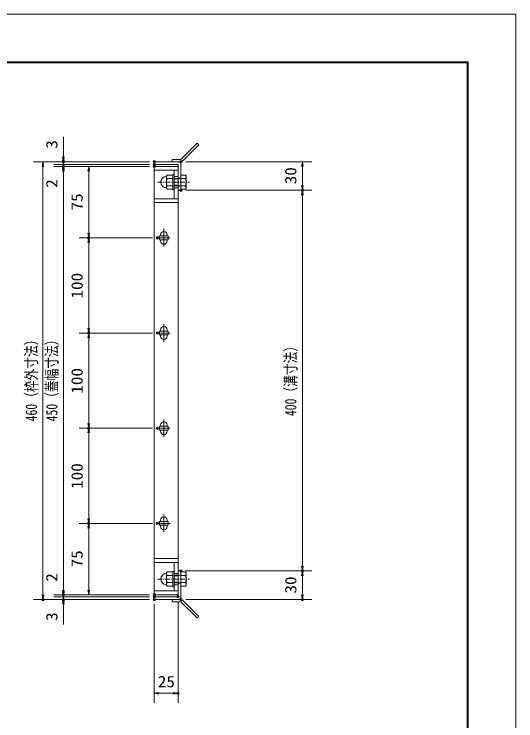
# Model space of a CAD drawing. Units: millimetres, scale not verified. Extents: x -1050 to 1050, y -742 to 742.
# Drawn here: x 523 to 1050, y 0 to 742 of the extents above; entities that cross this region are included whole.
import ezdxf
from ezdxf.enums import TextEntityAlignment as Align

# ---------------------------------------------------------------- set-up
doc = ezdxf.new("R2010")
doc.units = ezdxf.units.MM
doc.header["$LTSCALE"] = 5
doc.header["$PDMODE"] = 32
doc.header["$PDSIZE"] = 2.5
doc.linetypes.add('CHAIN1', pattern=[8, 5, -1, 1, -1])
for name, color, linetype, lineweight in [('0-0_7-図\u3000枠', 4, 'Continuous', 9), ('0-1_寸法注釈', 2, 'Continuous', 9), ('0-2_0', 2, 'Continuous', 9), ('0-3_DEFPOINTS', 134, 'Continuous', 9), ('0-4_蓋', 5, 'Continuous', 9), ('0-7_中心線', 6, 'CHAIN1', 9), ('0-8_枠', 7, 'Continuous', 9), ('0-A_アンカー', 7, 'Continuous', 9), ('0-B_締付部品', 7, 'Continuous', 9)]:
    doc.layers.add(name, color=color, linetype=linetype, lineweight=lineweight)
doc.styles.add('ＭＳ ゴシック', font='')
doc.styles.get('ＭＳ ゴシック').set_extended_font_data('MS Gothic')

# ---------------------------------------------------------------- blocks, each defined once
blk = doc.blocks.new('_OPEN')
at = {"layer": '0-2_0'}
blk.add_line((0, 0), (-5, 0), dxfattribs=at)
blk.add_lwpolyline([(-5, 0.833), (0, 0), (-5, -0.833)], dxfattribs=at)
blk = doc.blocks.new('A$C4F066A7F')
at = {"layer": '0-A_アンカー'}
for p, q in [((0, 96.52), (45.24, 96.52)), ((0, 85.02), (0, 96.52)), ((0, 85.02), (45.24, 85.02)), ((130.26, 0), (45.24, 85.02)), ((138.39, 8.13), (53.37, 93.15)), ((138.39, 8.13), (130.26, 0))]:
    blk.add_line(p, q, dxfattribs=at)
blk.add_arc((45.24, 85.02), 11.5, 45, 90, dxfattribs=at)
blk = doc.blocks.new('A$C6EB770D1')
at = {"layer": '0-A_アンカー'}
for p, q in [((130.257, 96.52), (45.237, 11.5)), ((138.388, 88.388), (53.368, 3.368)), ((138.388, 88.388), (130.257, 96.52)), ((0, 11.5), (45.237, 11.5)), ((0, 11.5), (0, 0)), ((0, 0), (45.237, 0))]:
    blk.add_line(p, q, dxfattribs=at)
blk.add_arc((45.237, 11.5), 11.5, 270, 315, dxfattribs=at)
blk = doc.blocks.new('A$C137235B9')
at = {"layer": '0-8_枠'}
for p, q in [((108.467, 61.25), (123.467, 61.25)), ((108.467, 18.75), (123.467, 18.75))]:
    blk.add_line(p, q, dxfattribs=at)
at = {"layer": '0-B_締付部品'}
for p, q in [((50.87, 77.528), (47.967, 72.5)), ((50.87, 77.528), (80.467, 77.528)), ((80.467, 80), (80.467, 0)), ((88.467, 80), (80.467, 80)), ((88.467, 80), (88.467, 0)), ((123.467, 2.472), (123.467, 77.528)), ((148.064, 77.528), (123.467, 77.528)), ((148.064, 77.528), (150.967, 72.5)), ((47.967, 72.5), (47.967, 7.5)), ((50.87, 58.764), (80.467, 58.764)), ((88.467, 60), (123.467, 60)), ((108.467, 56.615), (88.467, 56.615)), ((114.33, 60), (108.467, 56.615)), ((108.467, 20), (108.467, 60)), ((148.064, 58.764), (123.467, 58.764)), ((150.967, 7.5), (150.967, 72.5)), ((50.87, 2.472), (47.967, 7.5)), ((50.87, 21.236), (80.467, 21.236)), ((50.87, 2.472), (80.467, 2.472)), ((88.467, 0), (80.467, 0)), ((108.467, 23.385), (88.467, 23.385)), ((88.467, 20), (123.467, 20)), ((114.33, 20), (108.467, 23.385)), ((148.064, 21.236), (123.467, 21.236)), ((148.064, 2.472), (123.467, 2.472)), ((148.064, 2.472), (150.967, 7.5))]:
    blk.add_line(p, q, dxfattribs=at)
at = {"layer": '0-B_締付部品', "color": 6, "linetype": 'CHAIN1'}
blk.add_line((0, 40), (167.946, 40), dxfattribs=at)
at = {"layer": '0-B_締付部品'}
for centre, radius, start, end in [((47.967, 40), 30, 92.7294, 267.2706), ((46.467, 71.464), 1.5, 272.7294, 0), ((64.58, 68.146), 16.613, 180, 214.38425), ((110.064, 40), 62.097, 162.41205, 197.58795), ((134.354, 68.146), 16.613, 325.61575, 0), ((88.87, 40), 62.097, 342.41205, 17.58795), ((46.467, 8.536), 1.5, 0, 87.2706), ((64.58, 11.854), 16.613, 145.61575, 180), ((134.354, 11.854), 16.613, 0, 34.38425)]:
    blk.add_arc(centre, radius, start, end, dxfattribs=at)

msp = doc.modelspace()

# ---------------------------------------------------------------- linework, layer by layer
at = {"layer": '0-0_7-図\u3000枠'}
for p in [(-973.75, 691.25), (998.75, -691.25)]:
    msp.add_line(p, (998.75, 691.25), dxfattribs=at)
msp.add_lwpolyline([(-975, 692.5), (1000, 692.5), (1000, -692.5)], dxfattribs=at)
at = {"layer": '0-1_寸法注釈'}
for p, q in [((574.681, 592.475), (574.681, 613.588)), ((574.681, 589.475), (574.681, 594.475)), ((665.063, 587.475), (543.149, 587.475)), ((665.063, 587.475), (564.681, 587.475)), ((574.681, 584.475), (574.681, 587.475)), ((703.11, 587.475), (835.677, 587.475)), ((553.149, 582.475), (553.149, 132.475)), ((665.063, 584.475), (564.681, 584.475)), ((665.063, 584.475), (564.681, 584.475)), ((665.063, 582.475), (564.681, 582.475)), ((665.063, 582.475), (564.681, 582.475)), ((574.681, 584.475), (574.681, 582.475)), ((574.681, 579.475), (574.681, 574.475)), ((665.063, 582.475), (591.181, 582.475)), ((825.677, 582.475), (825.677, 562.475)), ((574.681, 577.475), (574.681, 556.362)), ((574.681, 577.475), (574.681, 137.475)), ((601.181, 577.475), (601.181, 512.475)), ((703.11, 557.475), (835.677, 557.475)), ((703.11, 557.475), (835.677, 557.475)), ((825.677, 552.475), (825.677, 162.475)), ((668.253, 507.475), (591.181, 507.475)), ((668.253, 507.475), (591.181, 507.475)), ((601.181, 502.475), (601.181, 412.475)), ((668.253, 407.475), (591.181, 407.475)), ((668.253, 407.475), (591.181, 407.475)), ((601.181, 312.475), (601.181, 402.475)), ((668.253, 307.475), (591.181, 307.475)), ((668.253, 307.475), (591.181, 307.475)), ((601.181, 212.475), (601.181, 302.475)), ((668.253, 207.475), (591.181, 207.475)), ((668.253, 207.475), (591.181, 207.475)), ((601.181, 137.475), (601.181, 202.475)), ((574.681, 137.475), (574.681, 158.588)), ((703.063, 157.475), (835.677, 157.475)), ((703.063, 157.475), (835.677, 157.475)), ((825.677, 152.475), (825.677, 132.475)), ((574.681, 135.475), (574.681, 140.475)), ((665.063, 127.475), (543.149, 127.475)), ((665.063, 132.475), (564.681, 132.475)), ((665.063, 132.475), (564.681, 132.475)), ((665.063, 130.475), (564.681, 130.475)), ((665.063, 130.475), (564.681, 130.475)), ((665.063, 127.475), (564.681, 127.475)), ((574.681, 130.475), (574.681, 132.475)), ((574.681, 130.475), (574.681, 127.475)), ((665.063, 132.475), (591.181, 132.475)), ((703.11, 127.475), (835.677, 127.475)), ((574.681, 125.475), (574.681, 120.475)), ((574.681, 122.475), (574.681, 101.362)), ((670.063, 122.475), (670.063, 18.953)), ((695.063, 125.475), (695.063, 18.953)), ((675.063, 28.953), (690.063, 28.953))]:
    msp.add_line(p, q, dxfattribs=at)
at = {"layer": '0-3_DEFPOINTS'}
msp.add_lwpolyline([(-1050, -742.5), (-1050, 742.5), (1050, 742.5), (1050, -742.5)], close=True, dxfattribs=at)
for p in [(574.681, 587.475), (670.063, 587.475), (698.11, 587.475), (574.681, 582.475), (670.063, 584.475), (670.063, 582.475), (670.063, 582.475), (698.11, 557.475), (825.677, 557.475), (601.181, 507.475), (673.253, 507.475), (601.181, 407.475), (673.253, 407.475), (673.253, 407.475), (601.181, 307.475), (673.253, 307.475), (673.253, 307.475), (601.181, 207.475), (673.253, 207.475), (698.063, 157.475), (825.677, 157.475), (574.681, 132.475), (670.063, 132.475), (670.063, 132.475), (553.149, 127.475), (574.681, 127.475), (670.063, 130.475), (670.063, 130.475), (670.063, 127.475), (670.063, 127.475), (695.063, 130.475), (698.11, 127.475), (825.677, 127.475), (695.063, 28.953)]:
    msp.add_point(p, dxfattribs=at)
at = {"layer": '0-4_蓋'}
for p, q in [((670.063, 582.475), (670.063, 132.475)), ((670.063, 582.475), (695.063, 582.475)), ((695.063, 582.475), (695.063, 571.978)), ((695.063, 578.475), (670.063, 578.475)), ((691.063, 578.475), (691.063, 571.978)), ((695.063, 571.978), (691.063, 571.978)), ((691.063, 559.978), (695.063, 559.978)), ((691.063, 559.978), (691.063, 548.475)), ((695.063, 559.978), (695.063, 154.972)), ((670.063, 548.475), (695.063, 548.475)), ((670.063, 544.475), (695.063, 544.475)), ((675.563, 509.475), (675.563, 505.475)), ((684.563, 509.475), (675.563, 509.475)), ((684.563, 505.475), (675.563, 505.475)), ((676.563, 510.725), (676.563, 509.475)), ((676.563, 505.475), (676.563, 504.225)), ((683.563, 510.725), (683.563, 509.475)), ((683.563, 505.475), (683.563, 504.225)), ((684.563, 509.475), (684.563, 505.475)), ((675.563, 409.475), (675.563, 405.475)), ((684.563, 409.475), (675.563, 409.475)), ((676.563, 410.725), (676.563, 409.475)), ((683.563, 410.725), (683.563, 409.475)), ((684.563, 409.475), (684.563, 405.475)), ((684.563, 405.475), (675.563, 405.475)), ((676.563, 405.475), (676.563, 404.225)), ((683.563, 405.475), (683.563, 404.225)), ((684.563, 305.475), (675.563, 305.475)), ((676.563, 310.725), (676.563, 309.475)), ((676.563, 305.475), (676.563, 304.225)), ((683.563, 310.725), (683.563, 309.475)), ((683.563, 305.475), (683.563, 304.225)), ((684.563, 309.475), (684.563, 305.475)), ((676.563, 210.725), (676.563, 209.475)), ((683.563, 210.725), (683.563, 209.475)), ((684.563, 209.475), (684.563, 205.475)), ((684.563, 205.475), (675.563, 205.475)), ((676.563, 205.475), (676.563, 204.225)), ((683.563, 205.475), (683.563, 204.225)), ((670.063, 170.475), (695.063, 170.475)), ((670.063, 166.475), (695.063, 166.475)), ((691.063, 154.972), (691.063, 166.475)), ((691.063, 154.972), (695.063, 154.972)), ((695.063, 142.972), (691.063, 142.972)), ((691.063, 136.475), (691.063, 142.972)), ((695.063, 132.475), (695.063, 142.972)), ((695.063, 136.475), (670.063, 136.475)), ((670.063, 132.475), (695.063, 132.475))]:
    msp.add_line(p, q, dxfattribs=at)
for points in [[(684.563, 309.475), (675.563, 309.475), (675.563, 305.475)], [(684.563, 209.475), (675.563, 209.475), (675.563, 205.475)]]:
    msp.add_lwpolyline(points, dxfattribs=at)
for centre, start, end in [((680.063, 510.725), 0, 180), ((680.063, 504.225), 180, 0), ((680.063, 410.725), 0, 180), ((680.063, 404.225), 180, 0), ((680.063, 310.725), 0, 180), ((680.063, 304.225), 180, 0), ((680.063, 210.725), 0, 180), ((680.063, 204.225), 180, 0)]:
    msp.add_arc(centre, 3.5, start, end, dxfattribs=at)
at = {"layer": '0-4_蓋', "color": 7}
for p in [(670.063, 582.475), (670.063, 132.475)]:
    msp.add_point(p, dxfattribs=at)
at = {"layer": '0-7_中心線'}
for p, q in [((680.063, 516.775), (680.063, 498.175)), ((686.872, 507.475), (673.253, 507.475)), ((680.063, 416.775), (680.063, 398.175)), ((686.872, 407.475), (673.253, 407.475)), ((680.063, 316.775), (680.063, 298.175)), ((686.872, 307.475), (673.253, 307.475)), ((680.063, 216.775), (680.063, 198.175)), ((686.872, 207.475), (673.253, 207.475))]:
    msp.add_line(p, q, dxfattribs=at)
at = {"layer": '0-8_枠'}
for p, q in [((670.063, 587.475), (695.063, 587.475)), ((670.063, 584.475), (670.063, 587.475)), ((695.063, 584.475), (670.063, 584.475)), ((695.063, 557.475), (695.063, 584.475)), ((698.063, 557.475), (698.063, 584.475)), ((695.063, 557.475), (698.063, 557.475)), ((695.063, 157.475), (695.063, 130.475)), ((695.063, 157.475), (698.063, 157.475)), ((698.063, 157.475), (698.063, 130.475)), ((695.063, 130.475), (670.063, 130.475)), ((670.063, 130.475), (670.063, 127.475)), ((670.063, 127.475), (695.063, 127.475))]:
    msp.add_line(p, q, dxfattribs=at)
for centre, start, end in [((695.063, 584.475), 0, 90), ((695.063, 130.475), 270, 0)]:
    msp.add_arc(centre, 3, start, end, dxfattribs=at)

# ---------------------------------------------------------------- block references
at = {"layer": '0-1_寸法注釈'}
for p, rotation in [((553.149, 587.475), 90), ((574.681, 587.475), 270), ((574.681, 584.475), 270), ((825.677, 587.475), 90), ((574.681, 584.475), 90), ((574.681, 582.475), 90), ((574.681, 582.475), 90), ((601.181, 582.475), 90), ((825.677, 557.475), 270), ((825.677, 557.475), 90), ((601.181, 507.475), 270), ((601.181, 507.475), 90), ((601.181, 407.475), 270), ((601.181, 407.475), 90), ((601.181, 307.475), 270), ((601.181, 307.475), 90), ((601.181, 207.475), 270), ((601.181, 207.475), 90), ((825.677, 157.475), 270), ((825.677, 157.475), 90), ((574.681, 132.475), 270), ((574.681, 132.475), 270), ((574.681, 130.475), 270), ((601.181, 132.475), 270), ((553.149, 127.475), 270), ((574.681, 130.475), 90), ((574.681, 127.475), 90), ((825.677, 127.475), 270), ((670.063, 28.953), 180)]:
    msp.add_blockref('_OPEN', p, dxfattribs=dict(at, rotation=rotation))
msp.add_blockref('_OPEN', (695.063, 28.953), dxfattribs=at)
at = {"layer": '0-A_アンカー', "xscale": 0.2, "yscale": 0.2}
for name, p in [('A$C6EB770D1', (689.063, 587.475)), ('A$C4F066A7F', (689.063, 108.171))]:
    msp.add_blockref(name, p, dxfattribs=at)
at = {"layer": '0-B_締付部品', "xscale": 0.2, "yscale": 0.2}
for p in [(673.369, 557.975), (673.369, 140.975)]:
    msp.add_blockref('A$C137235B9', p, dxfattribs=at)

# ---------------------------------------------------------------- texts
at = {"layer": '0-1_寸法注釈', "color": 7, "style": 'ＭＳ ゴシック'}
for s, height, width, p in [('3', 12.02, 1.1, (571.994, 601.165)), ('30', 12.02, 1.1, (822.99, 563.742)), ('2', 12.02, 1.1, (571.994, 560.052)), ('75', 12.02, 1.1, (598.494, 536.242)), ('100', 12.02, 1.1, (598.494, 443.72)), ('460（枠外寸法）', 12.02, 0.75, (550.462, 314.682)), ('450（蓋幅寸法）', 12.02, 0.75, (571.994, 314.682)), ('400（溝寸法）', 12.03, 0.75, (822.99, 320.184)), ('100', 12.02, 1.1, (598.494, 343.72)), ('100', 12.02, 1.1, (598.494, 243.72)), ('75', 12.02, 1.1, (598.494, 161.242)), ('2', 12.02, 1.1, (571.994, 146.165)), ('30', 12.02, 1.1, (822.99, 133.742)), ('3', 12.02, 1.1, (571.994, 105.052))]:
    msp.add_text(s, height=height, rotation=90, dxfattribs=dict(at, width=width)).set_placement(p, align=Align.BOTTOM_LEFT)
at = {"layer": '0-1_寸法注釈', "color": 7, "style": 'ＭＳ ゴシック', "width": 1.1}
msp.add_text('25', height=12.02, dxfattribs=at).set_placement((673.829, 31.64), align=Align.BOTTOM_LEFT)

doc.saveas('drawing.dxf')
